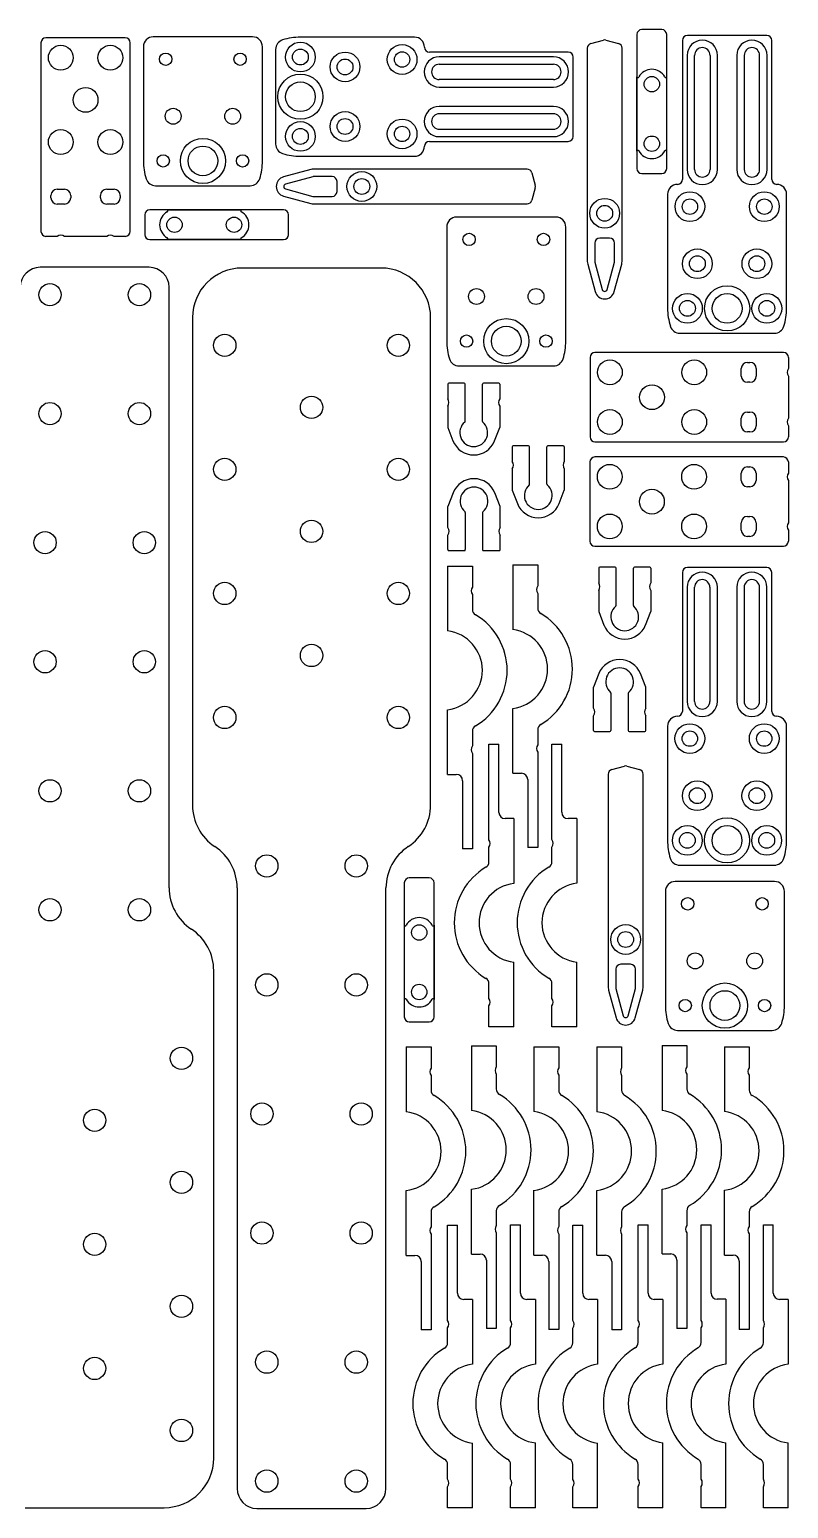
# Model space of a CAD drawing. Header units: millimetres. Extents: x 0 to 300, y 0 to 299.
# Drawn here: x 146.6 to 299.6, y 0.6 to 298.7 of the extents above; entities that cross this region are included whole.
import ezdxf

# ---------------------------------------------------------------- set-up
doc = ezdxf.new("R2010")
doc.units = ezdxf.units.MM

msp = doc.modelspace()

# ---------------------------------------------------------------- linework, layer by layer
at = {"color": 7, "linetype": 'Continuous', "lineweight": 25}
for p, q in [((274.05, 298.7), (270.05, 298.7)), ((148.91, 296.03), (148.91, 258.03)), ((165.91, 297.03), (149.91, 297.03)), ((166.91, 258.03), (166.91, 296.03)), ((169.56, 295.23), (169.56, 272.23)), ((191.56, 297.23), (171.56, 297.23)), ((193.56, 272.23), (193.56, 295.23)), ((224.21, 297.17), (201.21, 297.17)), ((259.79, 295.92), (262.29, 296.6)), ((262.81, 296.6), (265.31, 295.92)), ((269.05, 297.7), (269.05, 270.7)), ((275.05, 270.7), (275.05, 297.7)), ((278.23, 296.51), (278.23, 268.51)), ((295.23, 297.51), (279.23, 297.51)), ((296.23, 268.51), (296.23, 296.51)), ((196.21, 294.71), (196.21, 275.63)), ((255.21, 294.17), (227.21, 294.17)), ((252.21, 293.22), (229.21, 293.22)), ((256.21, 277.17), (256.21, 293.17)), ((259.05, 294.95), (259.05, 251.94)), ((266.05, 251.94), (266.05, 294.95)), ((279.18, 293.51), (279.18, 270.51)), ((280.68, 270.51), (280.68, 293.51)), ((283.78, 293.51), (283.78, 270.51)), ((285.28, 270.51), (285.28, 293.51)), ((289.18, 293.51), (289.18, 270.51)), ((290.68, 293.51), (290.68, 270.51)), ((293.78, 270.51), (293.78, 293.51)), ((295.28, 270.51), (295.28, 293.51)), ((229.21, 291.72), (252.21, 291.72)), ((269.06, 274.22), (269.06, 289.19)), ((275.04, 289.19), (275.04, 274.22)), ((252.21, 288.62), (229.21, 288.62)), ((229.21, 287.12), (252.21, 287.12)), ((252.21, 283.22), (229.21, 283.22)), ((252.21, 281.72), (229.21, 281.72)), ((229.21, 278.62), (252.21, 278.62)), ((227.21, 276.17), (255.21, 276.17)), ((229.21, 277.12), (252.21, 277.12)), ((201.21, 273.17), (224.21, 273.17)), ((203.34, 270.5), (197.82, 269)), ((203.74, 269.05), (198.22, 267.55)), ((246.89, 270.57), (203.87, 270.57)), ((207.6, 269.07), (203.87, 269.07)), ((247.85, 269.83), (248.53, 267.33)), ((270.05, 269.7), (274.05, 269.7)), ((152.16, 266.53), (153.66, 266.53)), ((162.16, 266.53), (163.66, 266.53)), ((172.02, 267.23), (191.1, 267.23)), ((198.22, 266.58), (203.74, 265.08)), ((208.6, 266.07), (208.6, 268.07)), ((248.53, 266.81), (247.85, 264.31)), ((275.23, 265.51), (275.23, 242.51)), ((299.23, 242.51), (299.23, 265.51)), ((150.91, 264.78), (150.91, 265.28)), ((153.66, 263.53), (152.16, 263.53)), ((154.91, 265.28), (154.91, 264.78)), ((160.91, 264.78), (160.91, 265.28)), ((163.66, 263.53), (162.16, 263.53)), ((164.91, 265.28), (164.91, 264.78)), ((197.83, 262.36), (170.83, 262.36)), ((174.34, 262.35), (189.31, 262.35)), ((197.82, 265.14), (203.34, 263.64)), ((203.87, 265.07), (207.6, 265.07)), ((203.87, 263.57), (246.89, 263.57)), ((169.83, 261.36), (169.83, 257.36)), ((198.83, 257.36), (198.83, 261.36)), ((252.71, 260.91), (232.71, 260.91)), ((152.16, 257.03), (149.91, 257.03)), ((162.16, 257.03), (153.66, 257.03)), ((165.91, 257.03), (163.66, 257.03)), ((170.83, 256.36), (197.83, 256.36)), ((189.31, 256.37), (174.34, 256.37)), ((230.71, 258.91), (230.71, 235.91)), ((254.71, 235.91), (254.71, 258.91)), ((263.55, 256.67), (261.55, 256.67)), ((260.55, 255.67), (260.55, 251.94)), ((264.55, 251.94), (264.55, 255.67)), ((170.74, 250.79), (148.74, 250.79)), ((217.46, 250.64), (189.46, 250.64)), ((259.12, 251.41), (260.62, 245.89)), ((260.57, 251.81), (262.07, 246.29)), ((263.03, 246.29), (264.53, 251.81)), ((264.48, 245.89), (265.98, 251.41)), ((174.74, 125.74), (174.74, 246.79)), ((179.46, 240.64), (179.46, 142.39)), ((227.46, 142.39), (227.46, 240.64)), ((277.69, 237.51), (296.77, 237.51)), ((259.59, 232.61), (259.59, 216.61)), ((298.59, 233.61), (260.59, 233.61)), ((299.59, 232.61), (299.59, 230.36)), ((233.17, 230.91), (252.25, 230.91)), ((290.09, 228.86), (290.09, 230.36)), ((291.34, 231.61), (291.84, 231.61)), ((293.09, 230.36), (293.09, 228.86)), ((230.91, 227.26), (230.91, 224.3)), ((234.21, 227.46), (231.11, 227.46)), ((234.41, 219.73), (234.41, 227.26)), ((237.91, 219.73), (237.91, 227.26)), ((241.21, 227.46), (238.11, 227.46)), ((241.41, 227.26), (241.41, 224.3)), ((291.84, 227.61), (291.34, 227.61)), ((299.59, 228.86), (299.59, 220.36)), ((230.91, 222.8), (230.91, 218.52)), ((241.41, 222.8), (241.41, 218.52)), ((291.34, 221.61), (291.84, 221.61)), ((230.91, 218.52), (231.97, 215.81)), ((240.35, 215.81), (241.41, 218.52)), ((290.09, 218.86), (290.09, 220.36)), ((291.84, 217.61), (291.34, 217.61)), ((293.09, 220.36), (293.09, 218.86)), ((299.59, 218.86), (299.59, 216.61)), ((247.21, 214.79), (244.11, 214.79)), ((254.21, 214.79), (251.11, 214.79)), ((260.59, 215.61), (298.59, 215.61)), ((243.91, 214.59), (243.91, 211.64)), ((247.41, 207.07), (247.41, 214.59)), ((250.91, 207.07), (250.91, 214.59)), ((254.41, 214.59), (254.41, 211.64)), ((298.57, 212.56), (260.57, 212.56)), ((243.91, 210.14), (243.91, 205.86)), ((254.41, 210.14), (254.41, 205.86)), ((259.57, 211.56), (259.57, 195.56)), ((290.07, 207.81), (290.07, 209.31)), ((291.32, 210.56), (291.82, 210.56)), ((293.07, 209.31), (293.07, 207.81)), ((299.57, 211.56), (299.57, 209.31)), ((243.91, 205.86), (244.97, 203.15)), ((253.35, 203.15), (254.41, 205.86)), ((291.82, 206.56), (291.32, 206.56)), ((299.57, 207.81), (299.57, 199.31)), ((232.01, 205.32), (230.95, 202.61)), ((241.45, 202.61), (240.39, 205.32)), ((230.95, 198.33), (230.95, 202.61)), ((234.45, 201.4), (234.45, 193.88)), ((237.95, 201.4), (237.95, 193.88)), ((241.45, 198.33), (241.45, 202.61)), ((291.32, 200.56), (291.82, 200.56)), ((230.95, 193.88), (230.95, 196.83)), ((241.45, 193.88), (241.45, 196.83)), ((290.07, 197.81), (290.07, 199.31)), ((293.07, 199.31), (293.07, 197.81)), ((299.57, 197.81), (299.57, 195.56)), ((260.57, 194.56), (298.57, 194.56)), ((291.82, 196.56), (291.32, 196.56)), ((231.15, 193.68), (234.25, 193.68)), ((238.15, 193.68), (241.25, 193.68)), ((244.04, 190.82), (244.04, 177.75)), ((244.04, 190.82), (249.04, 190.82)), ((249.04, 190.82), (249.04, 186.57)), ((230.89, 190.56), (230.89, 177.49)), ((230.89, 190.56), (235.89, 190.56)), ((235.89, 190.56), (235.89, 186.31)), ((261.34, 190.14), (261.34, 187.18)), ((264.64, 190.34), (261.54, 190.34)), ((264.84, 182.62), (264.84, 190.14)), ((268.34, 182.62), (268.34, 190.14)), ((271.64, 190.34), (268.54, 190.34)), ((271.84, 190.14), (271.84, 187.18)), ((278.21, 189.29), (278.21, 161.29)), ((295.21, 190.29), (279.21, 190.29)), ((296.21, 161.29), (296.21, 189.29)), ((235.89, 184.81), (235.89, 181.82)), ((249.04, 185.07), (249.04, 182.08)), ((261.34, 185.68), (261.34, 181.4)), ((271.84, 185.68), (271.84, 181.4)), ((279.16, 186.29), (279.16, 163.29)), ((280.66, 163.29), (280.66, 186.29)), ((283.76, 186.29), (283.76, 163.29)), ((285.26, 163.29), (285.26, 186.29)), ((289.16, 186.29), (289.16, 163.29)), ((290.66, 186.29), (290.66, 163.29)), ((293.76, 163.29), (293.76, 186.29)), ((295.26, 163.29), (295.26, 186.29)), ((261.34, 181.4), (262.4, 178.69)), ((270.78, 178.69), (271.84, 181.4)), ((261.37, 168.89), (260.31, 166.19)), ((270.81, 166.19), (269.75, 168.89)), ((260.31, 161.91), (260.31, 166.19)), ((263.81, 164.97), (263.81, 157.45)), ((267.31, 164.97), (267.31, 157.45)), ((270.81, 161.91), (270.81, 166.19)), ((230.89, 148.56), (230.89, 161.62)), ((244.04, 148.82), (244.04, 161.88)), ((260.31, 157.45), (260.31, 160.41)), ((270.81, 157.45), (270.81, 160.41)), ((275.21, 158.29), (275.21, 135.29)), ((299.21, 135.29), (299.21, 158.29)), ((235.89, 157.29), (235.89, 154.31)), ((249.04, 157.55), (249.04, 154.57)), ((260.51, 157.25), (263.61, 157.25)), ((267.51, 157.25), (270.61, 157.25)), ((235.89, 152.81), (235.89, 133.56)), ((239.22, 135.42), (239.22, 154.67)), ((239.22, 154.67), (241.22, 154.67)), ((241.22, 140.92), (241.22, 154.67)), ((249.04, 153.07), (249.04, 133.82)), ((251.91, 135.44), (251.91, 154.69)), ((251.91, 154.69), (253.91, 154.69)), ((253.91, 140.94), (253.91, 154.69)), ((264.02, 149.56), (266.52, 150.24)), ((267.04, 150.24), (269.54, 149.56)), ((230.89, 148.56), (232.64, 148.56)), ((233.89, 147.31), (233.89, 133.56)), ((244.04, 148.82), (245.79, 148.82)), ((247.04, 147.57), (247.04, 133.82)), ((263.28, 148.6), (263.28, 105.58)), ((270.28, 105.58), (270.28, 148.6)), ((244.22, 139.67), (242.47, 139.67)), ((244.22, 139.67), (244.22, 126.61)), ((256.91, 139.69), (255.16, 139.69)), ((256.91, 139.69), (256.91, 126.63)), ((235.89, 133.56), (233.89, 133.56)), ((239.22, 130.94), (239.22, 133.92)), ((249.04, 133.82), (247.04, 133.82)), ((251.91, 130.96), (251.91, 133.94)), ((277.67, 130.29), (296.75, 130.29)), ((188.46, 125.69), (188.46, 4.64)), ((218.46, 4.64), (218.46, 125.69)), ((222.16, 126.72), (222.16, 99.72)), ((227.16, 127.72), (223.16, 127.72)), ((228.16, 99.72), (228.16, 126.72)), ((296.78, 126.99), (276.78, 126.99)), ((274.78, 124.99), (274.78, 101.99)), ((298.78, 101.99), (298.78, 124.99)), ((222.17, 103.23), (222.17, 118.21)), ((228.15, 118.21), (228.15, 103.23)), ((244.22, 97.67), (244.22, 110.74)), ((256.91, 97.69), (256.91, 110.75)), ((267.78, 110.31), (265.78, 110.31)), ((183.74, 10.79), (183.74, 109.03)), ((264.78, 109.31), (264.78, 105.58)), ((268.78, 105.58), (268.78, 109.31)), ((239.22, 103.42), (239.22, 106.41)), ((251.91, 103.44), (251.91, 106.42)), ((263.35, 105.06), (264.85, 99.54)), ((264.8, 105.45), (266.3, 99.93)), ((267.27, 99.93), (268.77, 105.45)), ((268.71, 99.54), (270.21, 105.06)), ((239.22, 97.67), (239.22, 101.92)), ((251.91, 97.69), (251.91, 101.94)), ((223.16, 98.72), (227.16, 98.72)), ((244.22, 97.67), (239.22, 97.67)), ((256.91, 97.69), (251.91, 97.69)), ((277.24, 96.99), (296.32, 96.99)), ((222.56, 93.64), (222.56, 80.58)), ((222.56, 93.64), (227.56, 93.64)), ((227.56, 93.64), (227.56, 89.39)), ((235.7, 93.9), (235.7, 80.84)), ((235.7, 93.9), (240.7, 93.9)), ((240.7, 93.9), (240.7, 89.65)), ((248.28, 93.68), (248.28, 80.62)), ((248.28, 93.68), (253.28, 93.68)), ((253.28, 93.68), (253.28, 89.43)), ((260.96, 93.66), (260.96, 80.6)), ((260.96, 93.66), (265.96, 93.66)), ((265.96, 93.66), (265.96, 89.41)), ((274.11, 93.92), (274.11, 80.86)), ((274.11, 93.92), (279.11, 93.92)), ((279.11, 93.92), (279.11, 89.67)), ((286.68, 93.7), (286.68, 80.64)), ((286.68, 93.7), (291.68, 93.7)), ((291.68, 93.7), (291.68, 89.45)), ((227.56, 87.89), (227.56, 84.91)), ((240.7, 88.15), (240.7, 85.17)), ((253.28, 87.93), (253.28, 84.95)), ((265.96, 87.91), (265.96, 84.93)), ((279.11, 88.17), (279.11, 85.19)), ((291.68, 87.95), (291.68, 84.97)), ((222.56, 51.64), (222.56, 64.7)), ((235.7, 51.9), (235.7, 64.96)), ((248.28, 51.68), (248.28, 64.75)), ((260.96, 51.66), (260.96, 64.72)), ((274.11, 51.92), (274.11, 64.98)), ((286.68, 51.7), (286.68, 64.77)), ((227.56, 60.37), (227.56, 57.39)), ((240.7, 60.63), (240.7, 57.65)), ((253.28, 60.41), (253.28, 57.43)), ((265.96, 60.39), (265.96, 57.41)), ((279.11, 60.65), (279.11, 57.67)), ((291.68, 60.44), (291.68, 57.45)), ((230.88, 38.51), (230.88, 57.76)), ((230.88, 57.76), (232.88, 57.76)), ((232.88, 44.01), (232.88, 57.76)), ((243.58, 38.52), (243.58, 57.77)), ((243.58, 57.77), (245.58, 57.77)), ((245.58, 44.02), (245.58, 57.77)), ((256.12, 38.5), (256.12, 57.75)), ((256.12, 57.75), (258.12, 57.75)), ((258.12, 44), (258.12, 57.75)), ((269.29, 38.53), (269.29, 57.78)), ((269.29, 57.78), (271.29, 57.78)), ((271.29, 44.03), (271.29, 57.78)), ((281.98, 38.54), (281.98, 57.79)), ((281.98, 57.79), (283.98, 57.79)), ((283.98, 44.04), (283.98, 57.79)), ((294.53, 38.52), (294.53, 57.77)), ((294.53, 57.77), (296.53, 57.77)), ((296.53, 44.02), (296.53, 57.77)), ((227.56, 55.89), (227.56, 36.64)), ((240.7, 56.15), (240.7, 36.9)), ((253.28, 55.93), (253.28, 36.68)), ((265.96, 55.91), (265.96, 36.66)), ((279.11, 56.17), (279.11, 36.92)), ((291.68, 55.95), (291.68, 36.7)), ((222.56, 51.64), (224.31, 51.64)), ((235.7, 51.9), (237.45, 51.9)), ((248.28, 51.68), (250.03, 51.68)), ((260.96, 51.66), (262.71, 51.66)), ((274.11, 51.92), (275.86, 51.92)), ((277.11, 50.67), (277.11, 36.92)), ((286.68, 51.7), (288.43, 51.7)), ((225.56, 50.39), (225.56, 36.64)), ((238.7, 50.65), (238.7, 36.9)), ((251.28, 50.43), (251.28, 36.68)), ((263.96, 50.41), (263.96, 36.66)), ((289.68, 50.45), (289.68, 36.7)), ((235.88, 42.76), (234.13, 42.76)), ((235.88, 42.76), (235.88, 29.69)), ((248.58, 42.77), (246.83, 42.77)), ((248.58, 42.77), (248.58, 29.71)), ((261.12, 42.75), (259.37, 42.75)), ((261.12, 42.75), (261.12, 29.69)), ((274.29, 42.78), (272.54, 42.78)), ((274.29, 42.78), (274.29, 29.71)), ((286.98, 42.79), (285.23, 42.79)), ((286.98, 42.79), (286.98, 29.73)), ((299.53, 42.77), (297.78, 42.77)), ((299.53, 42.77), (299.53, 29.71)), ((227.56, 36.64), (225.56, 36.64)), ((230.88, 34.02), (230.88, 37.01)), ((240.7, 36.9), (238.7, 36.9)), ((243.58, 34.04), (243.58, 37.02)), ((253.28, 36.68), (251.28, 36.68)), ((256.12, 34.02), (256.12, 37)), ((265.96, 36.66), (263.96, 36.66)), ((269.29, 34.05), (269.29, 37.03)), ((279.11, 36.92), (277.11, 36.92)), ((281.98, 34.06), (281.98, 37.04)), ((291.68, 36.7), (289.68, 36.7)), ((294.53, 34.04), (294.53, 37.02)), ((235.88, 0.76), (235.88, 13.82)), ((248.58, 0.77), (248.58, 13.83)), ((261.12, 0.75), (261.12, 13.81)), ((274.29, 0.78), (274.29, 13.84)), ((286.98, 0.79), (286.98, 13.86)), ((299.53, 0.77), (299.53, 13.84)), ((230.88, 6.51), (230.88, 9.49)), ((243.58, 6.52), (243.58, 9.5)), ((256.12, 6.5), (256.12, 9.48)), ((269.29, 6.53), (269.29, 9.51)), ((281.98, 6.54), (281.98, 9.52)), ((294.53, 6.52), (294.53, 9.51)), ((230.88, 0.76), (230.88, 5.01)), ((243.58, 0.77), (243.58, 5.02)), ((256.12, 0.75), (256.12, 5)), ((269.29, 0.78), (269.29, 5.03)), ((281.98, 0.79), (281.98, 5.04)), ((294.53, 0.77), (294.53, 5.02)), ((145.74, 0.79), (173.74, 0.79)), ((192.46, 0.64), (214.46, 0.64)), ((235.88, 0.76), (230.88, 0.76)), ((248.58, 0.77), (243.58, 0.77)), ((261.12, 0.75), (256.12, 0.75)), ((274.29, 0.78), (269.29, 0.78)), ((286.98, 0.79), (281.98, 0.79)), ((299.53, 0.77), (294.53, 0.77))]:
    msp.add_line(p, q, dxfattribs=at)
for centre, radius in [((152.91, 293.03), 2.5), ((162.91, 293.03), 2.5), ((201.21, 293.17), 3), ((221.71, 292.67), 3), ((174.06, 292.73), 1.25), ((189.06, 292.73), 1.25), ((201.21, 293.17), 1.6), ((210.21, 291.17), 3), ((210.21, 291.17), 1.6), ((221.71, 292.67), 1.55), ((201.21, 285.17), 4.55), ((272.05, 287.7), 1.55), ((157.91, 284.53), 2.5), ((201.21, 285.17), 3), ((175.56, 281.23), 1.6), ((187.56, 281.23), 1.6), ((210.21, 279.17), 3), ((210.21, 279.17), 1.6), ((221.71, 277.67), 3), ((152.91, 276.03), 2.5), ((162.91, 276.03), 2.5), ((201.21, 277.17), 3), ((201.21, 277.17), 1.6), ((221.71, 277.67), 1.55), ((272.05, 275.7), 1.55), ((181.56, 272.23), 4.55), ((181.56, 272.23), 3), ((173.56, 272.23), 1.25), ((189.56, 272.23), 1.25), ((213.6, 267.07), 3), ((213.6, 267.07), 1.6), ((279.73, 263.01), 3), ((294.73, 263.01), 3), ((262.55, 261.67), 3), ((262.55, 261.67), 1.6), ((279.73, 263.01), 1.55), ((294.73, 263.01), 1.55), ((175.83, 259.36), 1.55), ((187.83, 259.36), 1.55), ((235.21, 256.41), 1.25), ((250.21, 256.41), 1.25), ((281.23, 251.51), 3), ((293.23, 251.51), 3), ((281.23, 251.51), 1.6), ((293.23, 251.51), 1.6), ((150.73, 245.27), 2.25), ((168.76, 245.27), 2.25), ((236.71, 244.91), 1.6), ((248.71, 244.91), 1.6), ((279.23, 242.51), 3), ((287.23, 242.51), 4.55), ((287.23, 242.51), 3), ((295.23, 242.51), 3), ((279.23, 242.51), 1.6), ((295.23, 242.51), 1.6), ((242.71, 235.91), 4.55), ((242.71, 235.91), 3), ((185.96, 235.06), 2.25), ((220.96, 235.06), 2.25), ((234.71, 235.91), 1.25), ((250.71, 235.91), 1.25), ((263.59, 229.61), 2.5), ((280.59, 229.61), 2.5), ((272.09, 224.61), 2.5), ((150.73, 221.3), 2.25), ((168.76, 221.3), 2.25), ((203.46, 222.56), 2.25), ((263.59, 219.61), 2.5), ((280.59, 219.61), 2.5), ((185.96, 210.06), 2.25), ((220.96, 210.06), 2.25), ((263.57, 208.56), 2.5), ((280.57, 208.56), 2.5), ((272.07, 203.56), 2.5), ((203.46, 197.56), 2.25), ((263.57, 198.56), 2.5), ((280.57, 198.56), 2.5), ((149.74, 195.29), 2.25), ((169.74, 195.29), 2.25), ((185.96, 185.06), 2.25), ((220.96, 185.06), 2.25), ((149.74, 171.29), 2.25), ((169.74, 171.29), 2.25), ((203.46, 172.56), 2.25), ((185.96, 160.06), 2.25), ((220.96, 160.06), 2.25), ((279.71, 155.79), 3), ((294.71, 155.79), 3), ((279.71, 155.79), 1.55), ((294.71, 155.79), 1.55), ((150.73, 145.27), 2.25), ((168.76, 145.27), 2.25), ((281.21, 144.29), 3), ((293.21, 144.29), 3), ((281.21, 144.29), 1.6), ((293.21, 144.29), 1.6), ((279.21, 135.29), 3), ((287.21, 135.29), 4.55), ((287.21, 135.29), 3), ((295.21, 135.29), 3), ((279.21, 135.29), 1.6), ((295.21, 135.29), 1.6), ((194.44, 130.13), 2.25), ((212.47, 130.13), 2.25), ((150.73, 121.3), 2.25), ((168.76, 121.3), 2.25), ((279.28, 122.49), 1.25), ((294.28, 122.49), 1.25), ((225.16, 116.72), 1.55), ((266.78, 115.31), 3), ((266.78, 115.31), 1.6), ((280.78, 110.99), 1.6), ((292.78, 110.99), 1.6), ((194.44, 106.15), 2.25), ((212.47, 106.15), 2.25), ((225.16, 104.72), 1.55), ((286.78, 101.99), 4.55), ((286.78, 101.99), 3), ((278.78, 101.99), 1.25), ((294.78, 101.99), 1.25), ((177.24, 91.36), 2.25), ((159.74, 78.86), 2.25), ((193.46, 80.14), 2.25), ((213.46, 80.14), 2.25), ((177.24, 66.36), 2.25), ((193.46, 56.14), 2.25), ((213.46, 56.14), 2.25), ((159.74, 53.86), 2.25), ((177.24, 41.36), 2.25), ((159.74, 28.86), 2.25), ((194.44, 30.13), 2.25), ((212.47, 30.13), 2.25), ((177.24, 16.36), 2.25), ((194.44, 6.15), 2.25), ((212.47, 6.15), 2.25)]:
    msp.add_circle(centre, radius, dxfattribs=at)
for centre, radius, start, end in [((270.05, 297.7), 1, 90, 180), ((274.05, 297.7), 1, 0, 90), ((149.91, 296.03), 1, 90, 180), ((165.91, 296.03), 1, 0, 90), ((171.56, 295.23), 2, 90, 180), ((191.56, 295.23), 2, 0, 90), ((198.21, 294.71), 2, 107.4576, 180), ((201.21, 285.17), 12, 90, 107.4576), ((224.21, 295.17), 2, 0, 90), ((227.21, 295.17), 1, 180, 270), ((260.05, 294.95), 1, 105.2036, 180), ((262.55, 295.63), 1, 74.7964, 105.2036), ((265.05, 294.95), 1, 0, 74.7964), ((279.23, 296.51), 1, 90, 180), ((282.23, 293.51), 3.05, 0, 180), ((292.23, 293.51), 3.05, 0, 180), ((295.23, 296.51), 1, 0, 90), ((229.21, 290.17), 3.05, 90, 270), ((252.21, 290.17), 3.05, 270, 90), ((255.21, 293.17), 1, 0, 90), ((282.23, 293.51), 1.55, 0, 180), ((292.23, 293.51), 1.55, 0, 180), ((229.21, 290.17), 1.55, 90, 270), ((252.21, 290.17), 1.55, 270, 90), ((269.25, 289.25), 0.2, 198.1949, 331.045), ((272.05, 287.7), 3, 28.955, 151.045), ((274.85, 289.25), 0.2, 208.955, 341.8051), ((229.21, 280.17), 3.05, 90, 270), ((252.21, 280.17), 3.05, 270, 90), ((229.21, 280.17), 1.55, 90, 270), ((252.21, 280.17), 1.55, 270, 90), ((198.21, 275.63), 2, 180, 252.5424), ((224.21, 275.17), 2, 270, 0), ((227.21, 275.17), 1, 90, 180), ((255.21, 277.17), 1, 270, 0), ((269.25, 274.15), 0.2, 28.955, 161.8051), ((272.05, 275.7), 3, 208.955, 331.045), ((274.85, 274.15), 0.2, 18.1949, 151.045), ((181.56, 272.23), 12, 180, 197.4576), ((181.56, 272.23), 12, 342.5424, 0), ((201.21, 285.17), 12, 252.5424, 270), ((172.02, 269.23), 2, 197.4576, 270), ((191.1, 269.23), 2, 270, 342.5424), ((198.35, 267.07), 2, 105.2036, 254.7964), ((203.87, 268.57), 2, 90, 105.2036), ((203.87, 268.57), 0.5, 90, 105.2036), ((207.6, 268.07), 1, 0, 90), ((246.89, 269.57), 1, 15.2036, 90), ((270.05, 270.7), 1, 180, 270), ((274.05, 270.7), 1, 270, 0), ((277.23, 268.51), 1, 270, 0), ((282.23, 270.51), 3.05, 180, 0), ((282.23, 270.51), 1.55, 180, 0), ((292.23, 270.51), 3.05, 180, 0), ((292.23, 270.51), 1.55, 180, 0), ((297.23, 268.51), 1, 180, 270), ((152.16, 265.28), 1.25, 90, 180), ((153.66, 265.28), 1.25, 360, 90), ((162.16, 265.28), 1.25, 90, 180), ((163.66, 265.28), 1.25, 360, 90), ((198.35, 267.07), 0.5, 105.2036, 254.7964), ((207.6, 266.07), 1, 270, 0), ((247.57, 267.07), 1, 344.7964, 15.2036), ((277.23, 265.51), 2, 90, 180), ((297.23, 265.51), 2, 0, 90), ((152.16, 264.78), 1.25, 180, 270), ((153.66, 264.78), 1.25, 270, 0), ((162.16, 264.78), 1.25, 180, 270), ((163.66, 264.78), 1.25, 270, 0), ((170.83, 261.36), 1, 90, 180), ((174.28, 262.16), 0.2, 298.955, 71.8051), ((189.38, 262.16), 0.2, 108.1949, 241.045), ((197.83, 261.36), 1, 0, 90), ((203.87, 265.57), 2, 254.7964, 270), ((203.87, 265.57), 0.5, 254.7964, 270), ((246.89, 264.57), 1, 270, 344.7964), ((175.83, 259.36), 3, 118.955, 241.045), ((187.83, 259.36), 3, 298.955, 61.045), ((232.71, 258.91), 2, 90, 180), ((252.71, 258.91), 2, 0, 90), ((149.91, 258.03), 1, 180, 270), ((152.91, 256.03), 1.25, 53.1301, 126.8699), ((162.91, 256.03), 1.25, 53.1301, 126.8699), ((165.91, 258.03), 1, 270, 0), ((170.83, 257.36), 1, 180, 270), ((174.28, 256.56), 0.2, 288.1949, 61.045), ((189.38, 256.56), 0.2, 118.955, 251.8051), ((197.83, 257.36), 1, 270, 0), ((261.55, 255.67), 1, 90, 180), ((263.55, 255.67), 1, 0, 90), ((148.74, 246.79), 4, 90, 180), ((170.74, 246.79), 4, 0, 90), ((189.46, 240.64), 10, 90, 180), ((217.46, 240.64), 10, 0, 90), ((261.05, 251.94), 2, 180, 195.2036), ((261.05, 251.94), 0.5, 180, 195.2036), ((264.05, 251.94), 0.5, 344.7964, 0), ((264.05, 251.94), 2, 344.7964, 0), ((262.55, 246.42), 2, 195.2036, 344.7964), ((262.55, 246.42), 0.5, 195.2036, 344.7964), ((287.23, 242.51), 12, 180, 197.4576), ((287.23, 242.51), 12, 342.5424, 0), ((277.69, 239.51), 2, 197.4576, 270), ((296.77, 239.51), 2, 270, 342.5424), ((242.71, 235.91), 12, 180, 197.4576), ((242.71, 235.91), 12, 342.5424, 0), ((260.59, 232.61), 1, 90, 180), ((298.59, 232.61), 1, 0, 90), ((233.17, 232.91), 2, 197.4576, 270), ((252.25, 232.91), 2, 270, 342.5424), ((291.34, 230.36), 1.25, 90, 180), ((291.84, 230.36), 1.25, 0, 90), ((300.59, 229.61), 1.25, 143.1301, 216.8699), ((231.11, 227.26), 0.2, 90, 180), ((234.21, 227.26), 0.2, 0, 90), ((238.11, 227.26), 0.2, 90, 180), ((241.21, 227.26), 0.2, 0, 90), ((291.34, 228.86), 1.25, 180, 270), ((291.84, 228.86), 1.25, 270, 0), ((229.91, 223.55), 1.25, 323.1301, 36.8699), ((242.41, 223.55), 1.25, 143.1301, 216.8699), ((291.34, 220.36), 1.25, 90, 180), ((291.84, 220.36), 1.25, 0, 90), ((236.16, 217.46), 2.8, 130.5416, 49.4584), ((234.21, 219.73), 0.2, 310.5416, 0), ((238.11, 219.73), 0.2, 180, 229.4584), ((291.34, 218.86), 1.25, 180, 270), ((291.84, 218.86), 1.25, 270, 0), ((300.59, 219.61), 1.25, 143.1301, 216.8699), ((236.16, 217.46), 4.5, 201.3907, 338.6093), ((244.11, 214.59), 0.2, 90, 180), ((247.21, 214.59), 0.2, 0, 90), ((251.11, 214.59), 0.2, 90, 180), ((254.21, 214.59), 0.2, 0, 90), ((260.59, 216.61), 1, 180, 270), ((298.59, 216.61), 1, 270, 0), ((242.91, 210.89), 1.25, 323.1301, 36.8699), ((255.41, 210.89), 1.25, 143.1301, 216.8699), ((260.57, 211.56), 1, 90, 180), ((298.57, 211.56), 1, 0, 90), ((291.32, 209.31), 1.25, 90, 180), ((291.82, 209.31), 1.25, 360, 90), ((300.57, 208.56), 1.25, 143.1301, 216.8699), ((236.2, 203.68), 4.5, 21.3907, 158.6093), ((236.2, 203.68), 2.8, 310.5416, 229.4584), ((249.16, 204.79), 2.8, 130.5416, 49.4584), ((247.21, 207.07), 0.2, 310.5416, 0), ((251.11, 207.07), 0.2, 180, 229.4584), ((291.32, 207.81), 1.25, 180, 270), ((291.82, 207.81), 1.25, 270, 0), ((249.16, 204.79), 4.5, 201.3907, 338.6093), ((234.25, 201.4), 0.2, 0, 49.4584), ((238.15, 201.4), 0.2, 130.5416, 180), ((291.32, 199.31), 1.25, 90, 180), ((291.82, 199.31), 1.25, 0, 90), ((229.95, 197.58), 1.25, 323.1301, 36.8699), ((242.45, 197.58), 1.25, 143.1301, 216.8699), ((291.32, 197.81), 1.25, 180, 270), ((291.82, 197.81), 1.25, 270, 0), ((300.57, 198.56), 1.25, 143.1301, 216.8699), ((231.15, 193.88), 0.2, 180, 270), ((234.25, 193.88), 0.2, 270, 0), ((238.15, 193.88), 0.2, 180, 270), ((241.25, 193.88), 0.2, 270, 0), ((260.57, 195.56), 1, 180, 270), ((298.57, 195.56), 1, 270, 0), ((261.54, 190.14), 0.2, 90, 180), ((264.64, 190.14), 0.2, 0, 90), ((268.54, 190.14), 0.2, 90, 180), ((271.64, 190.14), 0.2, 0, 90), ((279.21, 189.29), 1, 90, 180), ((282.21, 186.29), 3.05, 0, 180), ((282.21, 186.29), 1.55, 0, 180), ((292.21, 186.29), 3.05, 0, 180), ((292.21, 186.29), 1.55, 0, 180), ((295.21, 189.29), 1, 0, 90), ((236.89, 185.56), 1.25, 143.1301, 216.8699), ((250.04, 185.82), 1.25, 143.1301, 216.8699), ((260.34, 186.43), 1.25, 323.1301, 36.8699), ((272.84, 186.43), 1.25, 143.1301, 216.8699), ((237.14, 181.82), 1.25, 180, 239.4179), ((250.29, 182.08), 1.25, 180, 239.4179), ((266.59, 180.34), 2.8, 130.5416, 49.4584), ((264.64, 182.62), 0.2, 310.5416, 0), ((268.54, 182.62), 0.2, 180, 229.4584), ((229.89, 169.56), 13, 300.5821, 59.4179), ((243.04, 169.82), 13, 300.5821, 59.4179), ((229.89, 169.56), 8, 277.1808, 82.8192), ((243.04, 169.82), 8, 277.1808, 82.8192), ((266.59, 180.34), 4.5, 201.3907, 338.6093), ((265.56, 167.25), 4.5, 21.3907, 158.6093), ((265.56, 167.25), 2.8, 310.5416, 229.4584), ((263.61, 164.97), 0.2, 0, 49.4584), ((267.51, 164.97), 0.2, 130.5416, 180), ((259.31, 161.16), 1.25, 323.1301, 36.8699), ((271.81, 161.16), 1.25, 143.1301, 216.8699), ((277.21, 161.29), 1, 270, 0), ((282.21, 163.29), 3.05, 180, 0), ((282.21, 163.29), 1.55, 180, 0), ((292.21, 163.29), 3.05, 180, 0), ((292.21, 163.29), 1.55, 180, 0), ((297.21, 161.29), 1, 180, 270), ((237.14, 157.29), 1.25, 120.5821, 180), ((250.29, 157.55), 1.25, 120.5821, 180), ((277.21, 158.29), 2, 90, 180), ((297.21, 158.29), 2, 0, 90), ((260.51, 157.45), 0.2, 180, 270), ((263.61, 157.45), 0.2, 270, 0), ((267.51, 157.45), 0.2, 180, 270), ((270.61, 157.45), 0.2, 270, 0), ((236.89, 153.56), 1.25, 143.1301, 216.8699), ((250.04, 153.82), 1.25, 143.1301, 216.8699), ((264.28, 148.6), 1, 105.2036, 180), ((266.78, 149.28), 1, 74.7964, 105.2036), ((269.28, 148.6), 1, 0, 74.7964), ((232.64, 147.31), 1.25, 0, 90), ((245.79, 147.57), 1.25, 0, 90), ((189.46, 142.39), 10, 180, 236.633), ((217.46, 142.39), 10, 303.367, 0), ((242.47, 140.92), 1.25, 180, 270), ((255.16, 140.94), 1.25, 180, 270), ((238.22, 134.67), 1.25, 323.1301, 36.8699), ((250.91, 134.69), 1.25, 323.1301, 36.8699), ((287.21, 135.29), 12, 180, 197.4576), ((287.21, 135.29), 12, 342.5424, 0), ((178.46, 125.69), 10, 0, 56.633), ((228.46, 125.69), 10, 123.367, 180), ((277.67, 132.29), 2, 197.4576, 270), ((296.75, 132.29), 2, 270, 342.5424), ((245.22, 118.67), 13, 120.5821, 239.4179), ((237.97, 130.94), 1.25, 300.5821, 0), ((257.91, 118.69), 13, 120.5821, 239.4179), ((250.66, 130.96), 1.25, 300.5821, 0), ((184.74, 125.74), 10, 180, 236.633), ((223.16, 126.72), 1, 90, 180), ((227.16, 126.72), 1, 0, 90), ((245.22, 118.67), 8, 97.1808, 262.8192), ((257.91, 118.69), 8, 97.1808, 262.8192), ((276.78, 124.99), 2, 90, 180), ((296.78, 124.99), 2, 0, 90), ((225.16, 116.72), 3, 28.955, 151.045), ((173.74, 109.03), 10, 0, 56.633), ((222.36, 118.27), 0.2, 198.1949, 331.045), ((227.96, 118.27), 0.2, 208.955, 341.8051), ((265.78, 109.31), 1, 90, 180), ((267.78, 109.31), 1, 0, 90), ((237.97, 106.41), 1.25, 0, 59.4179), ((250.66, 106.42), 1.25, 0, 59.4179), ((265.28, 105.58), 2, 180, 195.2036), ((265.28, 105.58), 0.5, 180, 195.2036), ((268.28, 105.58), 0.5, 344.7964, 0), ((268.28, 105.58), 2, 344.7964, 0), ((222.36, 103.17), 0.2, 28.955, 161.8051), ((225.16, 104.72), 3, 208.955, 331.045), ((227.96, 103.17), 0.2, 18.1949, 151.045), ((238.22, 102.67), 1.25, 323.1301, 36.8699), ((250.91, 102.69), 1.25, 323.1301, 36.8699), ((286.78, 101.99), 12, 180, 197.4576), ((286.78, 101.99), 12, 342.5424, 0), ((223.16, 99.72), 1, 180, 270), ((227.16, 99.72), 1, 270, 0), ((266.78, 100.06), 2, 195.2036, 344.7964), ((266.78, 100.06), 0.5, 195.2036, 344.7964), ((277.24, 98.99), 2, 197.4576, 270), ((296.32, 98.99), 2, 270, 342.5424), ((241.7, 88.9), 1.25, 143.1301, 216.8699), ((254.28, 88.68), 1.25, 143.1301, 216.8699), ((280.11, 88.92), 1.25, 143.1301, 216.8699), ((292.68, 88.7), 1.25, 143.1301, 216.8699), ((228.56, 88.64), 1.25, 143.1301, 216.8699), ((266.96, 88.66), 1.25, 143.1301, 216.8699), ((228.81, 84.91), 1.25, 180, 239.4179), ((221.56, 72.64), 13, 300.5821, 59.4179), ((241.95, 85.17), 1.25, 180, 239.4179), ((234.7, 72.9), 13, 300.5821, 59.4179), ((254.53, 84.95), 1.25, 180, 239.4179), ((247.28, 72.68), 13, 300.5821, 59.4179), ((267.21, 84.93), 1.25, 180, 239.4179), ((259.96, 72.66), 13, 300.5821, 59.4179), ((280.36, 85.19), 1.25, 180, 239.4179), ((273.11, 72.92), 13, 300.5821, 59.4179), ((292.93, 84.97), 1.25, 180, 239.4179), ((285.68, 72.7), 13, 300.5821, 59.4179), ((221.56, 72.64), 8, 277.1808, 82.8192), ((234.7, 72.9), 8, 277.1808, 82.8192), ((247.28, 72.68), 8, 277.1808, 82.8192), ((259.96, 72.66), 8, 277.1808, 82.8192), ((273.11, 72.92), 8, 277.1808, 82.8192), ((285.68, 72.7), 8, 277.1808, 82.8192), ((228.81, 60.37), 1.25, 120.5821, 180), ((241.95, 60.63), 1.25, 120.5821, 180), ((254.53, 60.41), 1.25, 120.5821, 180), ((267.21, 60.39), 1.25, 120.5821, 180), ((280.36, 60.65), 1.25, 120.5821, 180), ((292.93, 60.44), 1.25, 120.5821, 180), ((228.56, 56.64), 1.25, 143.1301, 216.8699), ((241.7, 56.9), 1.25, 143.1301, 216.8699), ((254.28, 56.68), 1.25, 143.1301, 216.8699), ((266.96, 56.66), 1.25, 143.1301, 216.8699), ((280.11, 56.92), 1.25, 143.1301, 216.8699), ((292.68, 56.7), 1.25, 143.1301, 216.8699), ((224.31, 50.39), 1.25, 0, 90), ((237.45, 50.65), 1.25, 0, 90), ((250.03, 50.43), 1.25, 0, 90), ((262.71, 50.41), 1.25, 0, 90), ((275.86, 50.67), 1.25, 0, 90), ((288.43, 50.45), 1.25, 0, 90), ((234.13, 44.01), 1.25, 180, 270), ((246.83, 44.02), 1.25, 180, 270), ((259.37, 44), 1.25, 180, 270), ((272.54, 44.03), 1.25, 180, 270), ((285.23, 44.04), 1.25, 180, 270), ((297.78, 44.02), 1.25, 180, 270), ((229.88, 37.76), 1.25, 323.1301, 36.8699), ((242.58, 37.77), 1.25, 323.1301, 36.8699), ((255.12, 37.75), 1.25, 323.1301, 36.8699), ((268.29, 37.78), 1.25, 323.1301, 36.8699), ((280.98, 37.79), 1.25, 323.1301, 36.8699), ((293.53, 37.77), 1.25, 323.1301, 36.8699), ((236.88, 21.76), 13, 120.5821, 239.4179), ((229.63, 34.02), 1.25, 300.5821, 0), ((249.58, 21.77), 13, 120.5821, 239.4179), ((242.33, 34.04), 1.25, 300.5821, 0), ((262.12, 21.75), 13, 120.5821, 239.4179), ((254.87, 34.02), 1.25, 300.5821, 0), ((275.29, 21.78), 13, 120.5821, 239.4179), ((268.04, 34.05), 1.25, 300.5821, 0), ((287.98, 21.79), 13, 120.5821, 239.4179), ((280.73, 34.06), 1.25, 300.5821, 0), ((300.53, 21.77), 13, 120.5821, 239.4179), ((293.28, 34.04), 1.25, 300.5821, 0), ((236.88, 21.76), 8, 97.1808, 262.8192), ((249.58, 21.77), 8, 97.1808, 262.8192), ((262.12, 21.75), 8, 97.1808, 262.8192), ((275.29, 21.78), 8, 97.1808, 262.8192), ((287.98, 21.79), 8, 97.1808, 262.8192), ((300.53, 21.77), 8, 97.1808, 262.8192), ((173.74, 10.79), 10, 270, 0), ((229.63, 9.49), 1.25, 0, 59.4179), ((242.33, 9.5), 1.25, 0, 59.4179), ((254.87, 9.48), 1.25, 0, 59.4179), ((268.04, 9.51), 1.25, 0, 59.4179), ((280.73, 9.52), 1.25, 0, 59.4179), ((293.28, 9.51), 1.25, 0, 59.4179), ((229.88, 5.76), 1.25, 323.1301, 36.8699), ((242.58, 5.77), 1.25, 323.1301, 36.8699), ((255.12, 5.75), 1.25, 323.1301, 36.8699), ((268.29, 5.78), 1.25, 323.1301, 36.8699), ((280.98, 5.79), 1.25, 323.1301, 36.8699), ((293.53, 5.77), 1.25, 323.1301, 36.8699), ((192.46, 4.64), 4, 180, 270), ((214.46, 4.64), 4, 270, 0)]:
    msp.add_arc(centre, radius, start, end, dxfattribs=at)

doc.saveas('drawing.dxf')
